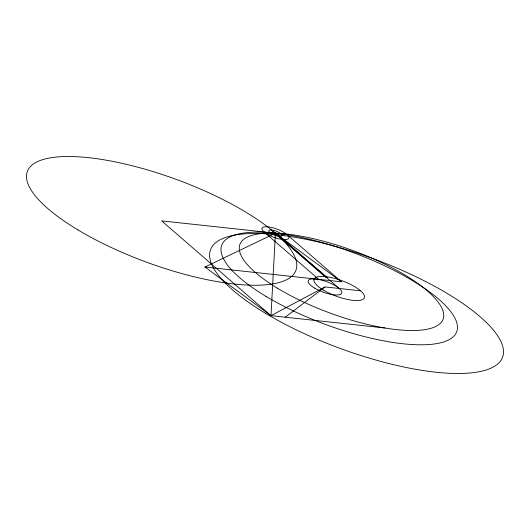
<?xml version="1.0" encoding="UTF-8"?>
<svg xmlns="http://www.w3.org/2000/svg" width="530" height="530" viewBox="0 0 530 530"><rect width="100%" height="100%" fill="white"/><g stroke="black" fill="none" stroke-linecap="round" stroke-linejoin="round"><path stroke-width="0.79" d="M360.552 290.791L324.996 286.942L270.996 315.661L275.428 233.193L204.938 267.041L270.996 315.661L384.787 327.977M285.219 317.205L324.996 286.942M204.938 267.041L341.486 281.814L286.81 234.419L161.643 220.877L270.996 315.661M271.062 229.98L341.486 281.814M275.428 233.193L339.22 288.479M264.053 231.961L318.729 279.35M277.965 234.85L276.541 234.691L325.751 277.349L327.176 277.501L277.965 234.85M265.53 313.31A155.608 47.826 20.2 0 0 501.976 358.611A155.608 47.826 20.2 0 0 302.1 238.546A155.608 47.826 20.2 0 0 265.53 313.31M314.535 288.075A17.887 5.499 20.2 0 0 341.711 293.276A17.887 5.499 20.2 0 0 318.742 279.476A17.887 5.499 20.2 0 0 314.535 288.075M265.994 296.383A125.199 38.478 20.2 0 0 456.244 332.833A125.199 38.478 20.2 0 0 295.422 236.228A125.199 38.478 20.2 0 0 265.994 296.383M277.349 288.154A108.266 33.277 20.2 0 0 442.524 320.471A108.266 33.277 20.2 0 0 304.591 236.817A108.266 33.277 20.2 0 0 277.349 288.154M77.956 229.914A143.087 43.977 20.2 0 0 295.376 271.565A143.087 43.977 20.2 0 0 111.585 161.16A143.087 43.977 20.2 0 0 77.956 229.914M267.06 234.094A14.31 4.399 20.2 0 0 288.804 238.261A14.31 4.399 20.2 0 0 270.426 227.218A14.31 4.399 20.2 0 0 267.06 234.094M323.532 290.175A26.831 8.248 20.2 0 0 364.296 297.986A26.831 8.248 20.2 0 0 329.832 277.283A26.831 8.248 20.2 0 0 323.532 290.175M271.241 233.644A7.155 2.2 20.2 0 0 282.112 235.724A7.155 2.2 20.2 0 0 272.923 230.206A7.155 2.2 20.2 0 0 271.241 233.644"/></g></svg>
